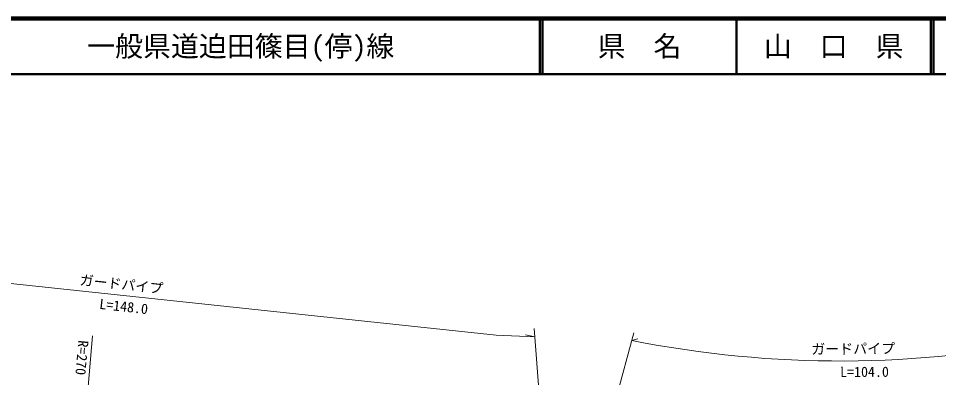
# Model space of a CAD drawing. Units: millimetres, scale not verified. Extents: x 40000 to 680000, y 20000 to 380000.
# Drawn here: x 204422 to 369165, y 315569 to 380000 of the extents above; entities that cross this region are included whole.
import ezdxf
from ezdxf.enums import TextEntityAlignment as Align

# ---------------------------------------------------------------- set-up
doc = ezdxf.new("R2010")
doc.units = ezdxf.units.MM
doc.header["$LTSCALE"] = 1000
for name, color, linetype, lineweight in [('M-BGD', 7, 'Continuous', 13), ('M-STR-HTXT', 7, 'Continuous', 13), ('M-TTL', 2, 'Continuous', 140), ('M-TTL-LINE', 7, 'Continuous', 50)]:
    doc.layers.add(name, color=color, linetype=linetype, lineweight=lineweight)
doc.layers.add('M-TTL-TXT', color=7, linetype='Continuous')
doc.styles.add('ＭＳ ゴシック', font='')
doc.styles.get('ＭＳ ゴシック').set_extended_font_data('MS Gothic')

msp = doc.modelspace()

# ---------------------------------------------------------------- linework, layer by layer
at = {"layer": 'M-BGD'}
for points, knots in [([(125935, 321568), (128389, 320955), (129022, 320792), (130993, 320268), (133657, 319561), (135108, 319007), (137789, 318368), (140568, 317705), (142165, 317522), (144975, 317010), (147901, 316478), (149545, 316202), (152475, 315692), (154880, 315272), (156235, 315076), (158635, 314627), (161093, 314168), (162458, 313845), (164908, 313341), (166985, 312914), (168175, 312785), (170227, 312245), (171594, 311884), (172319, 311545), (173653, 311076), (176521, 310066), (178107, 309441), (180970, 308418), (185032, 306966), (187342, 306248), (191394, 304767), (194471, 303642), (196197, 303014), (199223, 301757), (202205, 300518), (203863, 299792), (206797, 298443), (208969, 297443), (210265, 297030), (212327, 295819), (213094, 295368), (213372, 295215), (214263, 294616)], [0, 0, 0, 0, 1, 1, 1, 2, 2, 2, 3, 3, 3, 4, 4, 4, 5, 5, 5, 6, 6, 6, 7, 7, 7, 8, 8, 8, 9, 9, 9, 10, 10, 10, 11, 11, 11, 12, 12, 12, 13, 13, 13, 14, 14, 14, 14]), ([(128828, 322256), (131939, 321471), (132767, 321275), (135306, 320704), (138902, 319895), (140936, 319528), (144560, 318853), (148495, 318121), (150731, 317892), (154667, 317164), (159290, 316309), (161893, 315867), (166451, 314714), (169075, 314051), (170510, 313547), (173096, 312745), (175109, 312120), (176227, 311740), (178229, 311083), (181316, 310070), (183035, 309469), (186123, 308457), (189737, 307272), (191798, 306721), (195393, 305479), (199395, 304096), (201580, 303162), (205560, 301716), (209030, 300456), (210973, 299749), (214463, 298546), (217340, 297554), (218964, 297035), (221856, 296088), (224790, 295127), (226425, 294564), (229373, 293647), (230630, 293255), (231349, 293085), (232603, 292681), (233997, 292232), (234748, 291891), (236135, 291419), (237517, 290949), (238287, 290669), (239695, 290280), (240652, 290015), (241202, 289918), (242172, 289705), (243082, 289505), (243582, 289329), (244508, 289215), (246467, 288975), (247586, 288819), (249556, 288952), (251117, 289057), (251976, 289281), (253530, 289460), (256197, 289767), (257695, 289904), (260368, 290148), (263041, 290391), (264539, 290516), (267215, 290713), (268508, 290808), (269231, 290867), (270526, 290918), (272563, 290998), (273707, 290957), (275746, 290966), (278091, 290977), (279405, 290998), (281750, 290966), (283427, 290943), (284368, 290946), (286041, 290838), (287918, 290717), (288961, 290551), (290828, 290326), (292727, 290097), (293774, 289820), (295680, 289669), (297170, 289551), (298014, 289676), (299507, 289589), (300886, 289509), (301664, 289485), (303029, 289269), (304421, 289049), (305188, 288832), (306530, 288402), (307470, 288100), (307998, 287912), (308875, 287460), (309819, 286972), (310354, 286655), (311107, 285906), (311732, 285284), (312036, 284869), (312445, 284088), (312748, 283509), (312981, 283188), (313085, 282543), (313130, 282265), (313150, 282145), (313146, 281824)], [0, 0, 0, 0, 1, 1, 1, 2, 2, 2, 3, 3, 3, 4, 4, 4, 5, 5, 5, 6, 6, 6, 7, 7, 7, 8, 8, 8, 9, 9, 9, 10, 10, 10, 11, 11, 11, 12, 12, 12, 13, 13, 13, 14, 14, 14, 15, 15, 15, 16, 16, 16, 17, 17, 17, 18, 18, 18, 19, 19, 19, 20, 20, 20, 21, 21, 21, 22, 22, 22, 23, 23, 23, 24, 24, 24, 25, 25, 25, 26, 26, 26, 27, 27, 27, 28, 28, 28, 29, 29, 29, 30, 30, 30, 31, 31, 31, 32, 32, 32, 33, 33, 33, 34, 34, 34, 35, 35, 35, 35])]:
    msp.add_open_spline(points, degree=3, knots=knots, dxfattribs=at)
at = {"layer": 'M-STR-HTXT'}
for p, q in [((160125, 337016), (289984, 323170)), ((214976, 291180), (217712, 323041)), ((289984, 323170), (296876, 322908)), ((296876, 322908), (295206, 323259)), ((299197, 292411), (296762, 324399)), ((304337, 285730), (314618, 323584)), ((314251, 322235), (315330, 322529))]:
    msp.add_line(p, q, dxfattribs=at)
msp.add_arc((351473, 508272), 189724, 258.68591, 281.87275, dxfattribs=at)
at = {"layer": 'M-TTL'}
msp.add_line((680000, 380000), (40000, 380000), dxfattribs=at)
at = {"layer": 'M-TTL-LINE'}
for p, q in [((297750, 380000), (297750, 370000)), ((298250, 380000), (298250, 370000)), ((333000, 380000), (333000, 370000)), ((367750, 380000), (367750, 370000)), ((368250, 380000), (368250, 370000)), ((40000, 370000), (680000, 370000))]:
    msp.add_line(p, q, dxfattribs=at)

# ---------------------------------------------------------------- texts
at = {"layer": 'M-STR-HTXT', "style": 'ＭＳ ゴシック'}
for s, rotation, p in [('ガードパイプ', 353.914, (215260, 331665)), ('L=148.0', 353.585, (218777, 327362)), ('ガードパイプ', 0.569, (346390, 319210)), ('L=104.0', 0.239, (351544, 315128))]:
    msp.add_text(s, height=1833, rotation=rotation, dxfattribs=at).set_placement(p, align=Align.BOTTOM_LEFT)
msp.add_text('R=270', height=1833, rotation=265.092, dxfattribs=at).set_placement((215800, 319139), align=Align.MIDDLE_CENTER)
at = {"layer": 'M-TTL-TXT', "style": 'ＭＳ ゴシック'}
msp.add_text('一般県道迫田篠目(停)線', height=3666, dxfattribs=at).set_placement((216734, 375000), align=Align.MIDDLE_LEFT)
for s, p in [('県\u3000名', (315625, 375000)), ('山\u3000口\u3000県', (350375, 375000))]:
    msp.add_text(s, height=3666, dxfattribs=at).set_placement(p, align=Align.MIDDLE_CENTER)

doc.saveas('drawing.dxf')
